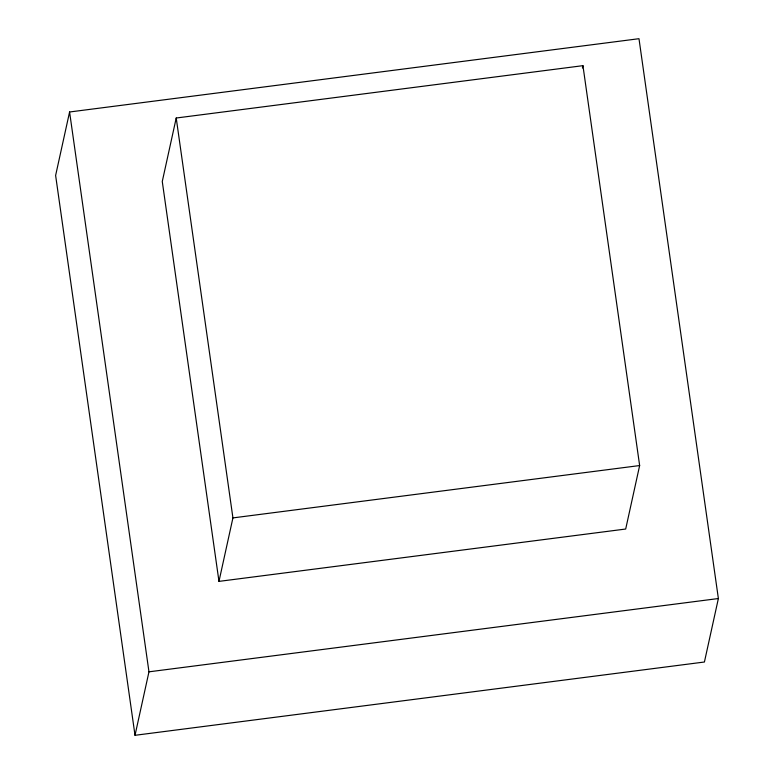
<?xml version="1.0" encoding="UTF-8"?>
<svg xmlns="http://www.w3.org/2000/svg" width="774" height="774" viewBox="0 0 774 774"><rect width="100%" height="100%" fill="white"/><g stroke="black" fill="none" stroke-linecap="round" stroke-linejoin="round"><path stroke-width="1.16" d="M69.583 111.988L55.622 175.466L135.015 735.3L704.417 662.012L718.378 598.534L638.985 38.7L69.583 111.988L148.966 671.822L135.015 735.3M176.22 118.016L162.269 181.493L218.974 581.38L625.692 529.029L639.643 465.551L582.938 65.664L176.22 118.016L232.926 517.903L218.974 581.38M582.425 68.015L582.938 65.664M232.926 517.903L639.643 465.551M148.966 671.822L718.378 598.534"/></g></svg>
